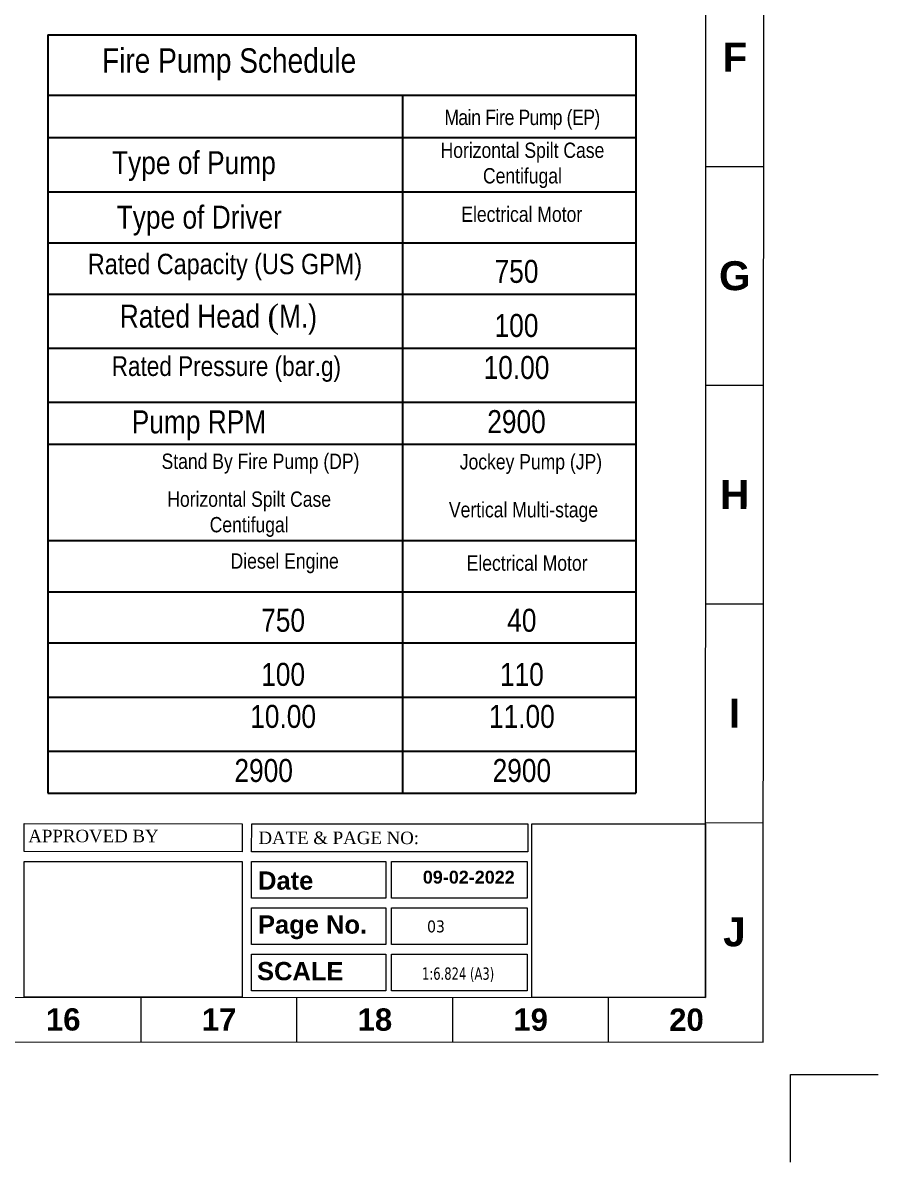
# Model space of a CAD drawing. Header units: inches. Extents: x -98933 to 1585249, y -3352739 to 192771.
# Drawn here: x -318 to 424, y 48580 to 49568 of the extents above; entities that cross this region are included whole.
import ezdxf

# ---------------------------------------------------------------- set-up
doc = ezdxf.new("R2010")
doc.units = ezdxf.units.IN
doc.header["$MEASUREMENT"] = 0
doc.layers.get('Defpoints').update_dxf_attribs({"lineweight": 0})
doc.layers.add('-TB', color=7, linetype='Continuous')
doc.layers.add('Pile', color=5, linetype='Continuous')
for name, color, linetype, lineweight in [('FF-VALVES', 170, 'Continuous', 18), ('Inline', 7, 'Continuous', 0), ('Outline', 7, 'Continuous', 0), ('Scale', 7, 'Continuous', 0), ('Scale_Text', 7, 'Continuous', 0), ('Text', 7, 'Continuous', 0), ('TEXT_TITLEBOX', 7, 'Continuous', 13), ('Titelblk', 7, 'Continuous', 25), ('TITLE', 7, 'Continuous', 20)]:
    doc.layers.add(name, color=color, linetype=linetype, lineweight=lineweight)
doc.styles.add('ARIAL', font='times.ttf')
doc.styles.add('arial narrow', font='tahoma.ttf')
doc.styles.add('SHT-TEXT-1', font='times.ttf', dxfattribs={"height": 12})
doc.styles.get("Standard").update_dxf_attribs({"font": 'arialbd.ttf', "height": 24})

# ---------------------------------------------------------------- blocks, each defined once
blk = doc.blocks.new('PAGE')
at = {"layer": 'Inline', "color": 252, "lineweight": 15}
blk.add_lwpolyline([(178051640.63, 22656441.11), (178051640.63, 22657235.79), (178050505.36, 22657235.79), (178050505.36, 22656441.11)], close=True, dxfattribs=at)
at = {"layer": 'Outline', "color": 252, "lineweight": 15}
for p, q in [((178051662.57, 22656424.24), (178051662.57, 22657252.66)), ((178050483.42, 22656424.24), (178051662.57, 22656424.24))]:
    blk.add_line(p, q, dxfattribs=at)
at = {"layer": 'Scale', "color": 252, "lineweight": 9}
for p, q in [((178051640.63, 22656755.67), (178051662.57, 22656755.67)), ((178051640.63, 22656672.88), (178051662.57, 22656672.88)), ((178051640.63, 22656590.1), (178051662.57, 22656590.1)), ((178051640.63, 22656507.32), (178051662.57, 22656507.32)), ((178051640.63, 22656507.32), (178051662.57, 22656507.32)), ((178051640.63, 22656507.32), (178051662.57, 22656507.32)), ((178051426.98, 22656424.24), (178051426.98, 22656441.11)), ((178051485.98, 22656424.24), (178051485.98, 22656441.11)), ((178051544.98, 22656424.24), (178051544.98, 22656441.11)), ((178051603.97, 22656424.24), (178051603.97, 22656441.11))]:
    blk.add_line(p, q, dxfattribs=at)
at = {"layer": 'Scale_Text', "color": 252, "lineweight": 13, "attachment_point": 5}
for s, insert, char_height, width in [('F', (178051651.6, 22656797.06), 10.97, 8.3603), ('G', (178051651.6, 22656714.27), 10.97, 8.3603), ('H', (178051651.6, 22656631.49), 10.97, 8.3603), ('I', (178051651.6, 22656548.71), 10.97, 8.3603), ('J', (178051651.6, 22656465.93), 10.97, 8.3603), ('16', (178051397.48, 22656432.67), 8.435, 2.5102), ('17', (178051456.48, 22656432.67), 8.435, 2.5102), ('18', (178051515.48, 22656432.67), 8.435, 2.5102), ('19', (178051574.48, 22656432.67), 8.435, 2.5102), ('20', (178051633.47, 22656432.67), 8.435, 2.5102)]:
    blk.add_mtext(s, dxfattribs=dict(at, insert=insert, char_height=char_height, width=width))
blk = doc.blocks.new('Title')
at = {"layer": 'Defpoints', "color": 1, "ltscale": 10}
blk.add_lwpolyline([(-98623, -88042.4), (-98623, -87942.4), (-98523, -87942.4)], dxfattribs=at)
at = {"layer": 'Titelblk', "color": 3, "linetype": 'Continuous', "lineweight": 0, "xscale": 3.014611567961765, "yscale": 3.014611567959946, "zscale": 3.014611567966516}
blk.add_blockref('PAGE', (-536855255.8, -68388224), dxfattribs=at)

msp = doc.modelspace()

# ---------------------------------------------------------------- linework, layer by layer
at = {"layer": 'Pile', "lineweight": -2}
for p, q in [((-296.57, 49557.96), (213.68, 49557.96)), ((-296.57, 49557.96), (-296.57, 48900.03)), ((213.68, 49557.96), (213.68, 49202.74)), ((-296.57, 49505.57), (213.68, 49505.57)), ((11.11, 49505.57), (11.11, 49202.74)), ((-296.57, 49469), (213.68, 49469)), ((-296.57, 49421.86), (213.68, 49421.86)), ((-296.57, 49377.47), (213.68, 49377.47)), ((-296.57, 49333.08), (213.68, 49333.08)), ((-296.57, 49286.14), (213.68, 49286.14)), ((213.68, 49255.25), (213.68, 48900.03)), ((-296.57, 49239.2), (213.68, 49239.2)), ((-296.57, 49202.74), (213.68, 49202.74)), ((-296.57, 49202.74), (153.49, 49202.74)), ((11.11, 49202.86), (11.11, 48900.03)), ((-296.57, 49119.15), (213.68, 49119.15)), ((-296.57, 49074.76), (213.68, 49074.76)), ((-296.57, 49030.37), (213.68, 49030.37)), ((-296.57, 48983.43), (213.68, 48983.43)), ((-296.57, 48936.49), (213.68, 48936.49)), ((-296.57, 48900.03), (213.68, 48900.03))]:
    msp.add_line(p, q, dxfattribs=at)
at = {"layer": 'TEXT_TITLEBOX'}
for p, q in [((-317.22, 48849.39), (-317.21, 48873.61)), ((-317.21, 48873.61), (-127.9, 48873.52)), ((-127.9, 48873.52), (-127.91, 48849.3)), ((-119.79, 48849.3), (-119.78, 48873.51)), ((-119.78, 48873.51), (119.93, 48873.4)), ((119.93, 48873.4), (119.92, 48849.18)), ((123.41, 48722.81), (123.49, 48873.4)), ((123.49, 48873.4), (274.07, 48873.32)), ((274.07, 48873.32), (274, 48722.74)), ((-127.91, 48849.3), (-317.22, 48849.39)), ((119.92, 48849.18), (-119.79, 48849.3)), ((-317.28, 48723.02), (-317.22, 48840.9)), ((-317.22, 48840.9), (-127.92, 48840.81)), ((-127.92, 48840.81), (-127.97, 48722.93)), ((-119.81, 48809.09), (-119.8, 48840.8)), ((-119.8, 48840.8), (-3.25, 48840.75)), ((-3.25, 48840.75), (-3.27, 48809.03)), ((1.69, 48809.03), (1.71, 48840.74)), ((1.71, 48840.74), (119.3, 48840.69)), ((119.3, 48840.69), (119.28, 48808.97)), ((-3.27, 48809.03), (-119.81, 48809.09)), ((119.28, 48808.97), (1.69, 48809.03)), ((-119.83, 48768.88), (-119.82, 48800.59)), ((-119.82, 48800.59), (-3.27, 48800.54)), ((-3.27, 48800.54), (-3.28, 48768.82)), ((1.67, 48768.82), (1.69, 48800.53)), ((1.69, 48800.53), (119.28, 48800.48)), ((119.28, 48800.48), (119.26, 48768.76)), ((-3.28, 48768.82), (-119.83, 48768.88)), ((119.26, 48768.76), (1.67, 48768.82)), ((-119.85, 48728.67), (-119.84, 48760.38)), ((-119.84, 48760.38), (-3.29, 48760.33)), ((-3.29, 48760.33), (-3.3, 48728.61)), ((1.65, 48728.61), (1.67, 48760.32)), ((1.67, 48760.32), (119.26, 48760.27)), ((119.26, 48760.27), (119.24, 48728.56)), ((-127.97, 48722.93), (-317.28, 48723.02)), ((-3.3, 48728.61), (-119.85, 48728.67)), ((119.24, 48728.56), (1.65, 48728.61)), ((274, 48722.74), (123.41, 48722.81))]:
    msp.add_line(p, q, dxfattribs=at)

# ---------------------------------------------------------------- block references
at = {"layer": 'TITLE', "xscale": 0.7603744908821076, "yscale": 0.7603744908810768, "zscale": 0.7603744845895826, "rotation": 359.9723273306346}
msp.add_blockref('Title', (75370.65, 115488.8), dxfattribs=at)

# ---------------------------------------------------------------- texts
at = {"layer": '-TB', "lineweight": 0, "insert": (32.46, 48789.61), "char_height": 10.309, "width": 36.5478, "attachment_point": 1, "rotation": 359.97233, "style": 'arial narrow'}
msp.add_mtext('03', dxfattribs=at)
at = {"layer": 'FF-VALVES', "color": 7, "style": 'arial narrow', "width": 0.8}
msp.add_text('1:6.824 (A3)', height=10.6153, rotation=359.97233, dxfattribs=at).set_placement((28.07, 48738.21))
at = {"layer": 'Text', "color": 5, "lineweight": -2, "width": 506.7137, "attachment_point": 2, "style": 'ARIAL'}
for s, insert, char_height in [('{\\fTechnicLite|b0|i0|c2|p2;\\H1.333x;\\C7;Fire Pump Schedule}', (-139.33, 49546.34), 15.9453), ('{\\fTechnicLite|b0|i0|c2|p2;\\T0.95;\\C0;Main Fire Pump (EP)}', (115.01, 49493.04), 13.2877), ('{\\fTechnicLite|b0|i0|c2|p2;\\C0;Horizontal Spilt Case\\PCentifugal}', (115.23, 49464.53), 13.2877), ('{\\fTechnicLite|b0|i0|c2|p2;\\C0;Electrical Motor}', (114.61, 49409.04), 13.2877), ('{\\fTechnicLite|b0|i0|c2|p2;\\C0;Stand By Fire Pump (DP)}', (-112.13, 49194.66), 13.2877), ('{\\fTechnicLite|b0|i0|c2|p2;\\C0;Jockey Pump (JP)}', (122.59, 49194.28), 13.2877), ('{\\fTechnicLite|b0|i0|c2|p2;\\C0;Horizontal Spilt Case\\PCentifugal}', (-121.95, 49161.82), 13.2877), ('{\\fTechnicLite|b0|i0|c2|p2;\\C0;Vertical Multi-stage}', (116.13, 49152.63), 13.2877), ('{\\fTechnicLite|b0|i0|c2|p2;\\C0;Diesel Engine}', (-91.13, 49108.15), 13.2877), ('{\\fTechnicLite|b0|i0|c2|p2;\\C0;Electrical Motor}', (119.26, 49106.33), 13.2877)]:
    msp.add_mtext(s, dxfattribs=dict(at, insert=insert, char_height=char_height))
at = {"layer": 'Text', "color": 0, "lineweight": -2, "width": 947.3266, "attachment_point": 2, "style": 'ARIAL'}
for s, insert, char_height in [('{\\fTechnicLite|b0|i0|c2|p2;Type of Pump}', (-169.91, 49457.07), 19.9316), ('{\\fTechnicLite|b0|i0|c2|p2;Type of Driver}', (-165.26, 49409.81), 19.9316), ('{\\fTechnicLite|b0|i0|c2|p2;Rated Capacity (US GPM)}', (-142.95, 49368.05), 17.717), ('{\\fTechnicLite|b0|i0|c2|p2;750}', (110.07, 49362.75), 19.9316), ('{\\fTechnicLite|b0|i0|c2|p2;Rated Head }({\\fTechnicLite|b0|i0|c2|p2;M.)}', (-148.63, 49323.91), 19.9316), ('{\\fTechnicLite|b0|i0|c2|p2;100}', (110.07, 49315.81), 19.9316), ('{\\fTechnicLite|b0|i0|c2|p2;Rated Pressure (bar.g)}', (-141.75, 49279.13), 17.0842), ('{\\fTechnicLite|b0|i0|c2|p2;10.00}', (110.07, 49279.35), 19.9316), ('{\\fTechnicLite|b0|i0|c2|p2;Pump RPM}', (-165.53, 49232.2), 19.9316), ('{\\fTechnicLite|b0|i0|c2|p2;\\C0;2900}', (110.07, 49232.41), 19.9316), ('{\\fTechnicLite|b0|i0|c2|p2;750}', (-92.49, 49060.03), 19.9316), ('{\\fTechnicLite|b0|i0|c2|p2;40}', (114.71, 49060.03), 19.9316), ('{\\fTechnicLite|b0|i0|c2|p2;100}', (-92.49, 49013.1), 19.9316), ('{\\fTechnicLite|b0|i0|c2|p2;110}', (114.71, 49013.1), 19.9316), ('{\\fTechnicLite|b0|i0|c2|p2;10.00}', (-92.49, 48976.64), 19.9316), ('{\\fTechnicLite|b0|i0|c2|p2;11.00}', (114.71, 48976.64), 19.9316), ('{\\fTechnicLite|b0|i0|c2|p2;\\C0;2900}', (-109.36, 48929.7), 19.9316), ('{\\fTechnicLite|b0|i0|c2|p2;\\C0;2900}', (114.71, 48929.7), 19.9316)]:
    msp.add_mtext(s, dxfattribs=dict(at, insert=insert, char_height=char_height))
at = {"layer": 'TEXT_TITLEBOX', "lineweight": 25, "style": 'SHT-TEXT-1'}
for s, p in [('APPROVED BY', (-313.63, 48857.52)), ('DATE & PAGE NO:', (-113.92, 48855.93))]:
    msp.add_text(s, height=10.8224, rotation=359.97233, dxfattribs=at).set_placement(p)
at = {"layer": 'TEXT_TITLEBOX', "lineweight": 25}
for s, height, p in [('Date', 15.841, (-114.25, 48816.34)), ('09-02-2022', 11.165, (28.76, 48821.62)), ('Page No.', 15.841, (-114.26, 48778.21))]:
    msp.add_text(s, height=height, rotation=359.97233, dxfattribs=at).set_placement(p)
at = {"layer": 'TEXT_TITLEBOX', "color": 1, "lineweight": 25}
msp.add_text('SCALE', height=15.841, rotation=359.97233, dxfattribs=at).set_placement((-115.11, 48737.76))

doc.saveas('drawing.dxf')
